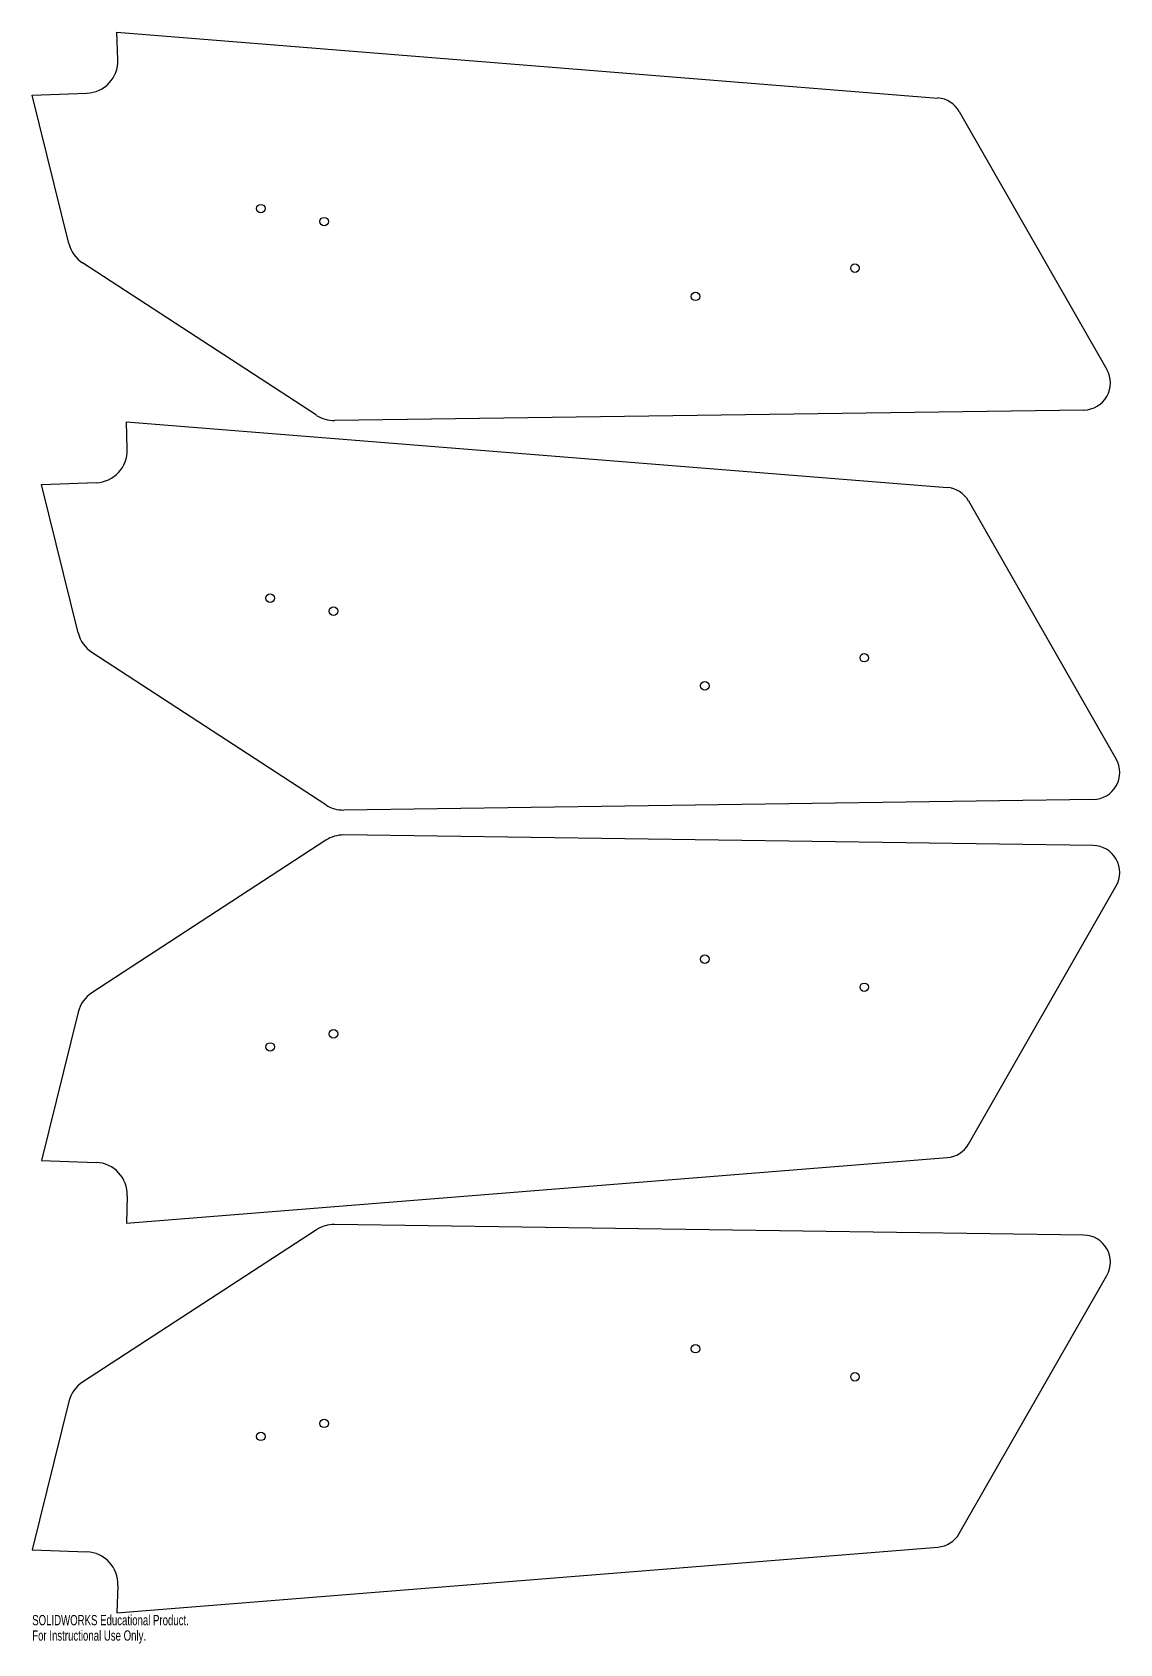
# Model space of a CAD drawing. Header units: inches. Extents: x 32.6 to 52.8, y 82.2 to 112.1.
import ezdxf

# ---------------------------------------------------------------- set-up
doc = ezdxf.new("R2010")
doc.units = ezdxf.units.IN
doc.header["$MEASUREMENT"] = 0
doc.styles.add('SLDTEXTSTYLE0', font='TXT', dxfattribs={"width": 0.7})

msp = doc.modelspace()

# ---------------------------------------------------------------- linework, layer by layer
at = {"color": 7, "linetype": 'Continuous', "lineweight": 25}
for p, q in [((34.23, 111.563), (34.212, 112.072)), ((34.212, 112.072), (49.416, 110.853)), ((32.642, 110.907), (33.651, 110.942)), ((33.32, 108.158), (32.642, 110.907)), ((49.81, 110.603), (52.545, 105.821)), ((37.906, 104.974), (33.575, 107.799)), ((34.402, 104.346), (34.385, 104.855)), ((34.385, 104.855), (49.589, 103.637)), ((52.118, 105.072), (38.242, 104.876)), ((32.815, 103.691), (33.824, 103.726)), ((33.493, 100.941), (32.815, 103.691)), ((49.983, 103.387), (52.718, 98.604)), ((38.078, 97.757), (33.748, 100.582)), ((52.291, 97.856), (38.415, 97.66)), ((38.078, 97.1), (33.748, 94.276)), ((52.291, 97.002), (38.415, 97.198)), ((49.983, 91.471), (52.718, 96.254)), ((33.493, 93.917), (32.815, 91.167)), ((32.815, 91.167), (33.824, 91.132)), ((34.385, 90.003), (49.589, 91.221)), ((34.402, 90.511), (34.385, 90.003)), ((37.906, 89.884), (33.575, 87.059)), ((52.118, 89.785), (38.242, 89.981)), ((49.81, 84.255), (52.545, 89.037)), ((33.32, 86.7), (32.642, 83.951)), ((32.642, 83.951), (33.651, 83.916)), ((34.212, 82.786), (49.416, 84.005)), ((34.23, 83.295), (34.212, 82.786))]:
    msp.add_line(p, q, dxfattribs=at)
for centre in [(36.875, 108.803), (38.05, 108.562), (47.879, 107.699), (44.925, 107.178), (37.048, 101.586), (38.223, 101.345), (48.052, 100.482), (45.098, 99.961), (45.098, 94.896), (48.052, 94.376), (38.223, 93.513), (37.048, 93.271), (44.925, 87.68), (47.879, 87.159), (38.05, 86.296), (36.875, 86.055)]:
    msp.add_circle(centre, 0.0787, dxfattribs=at)
for centre, radius, start, end in [((33.63, 111.542), 0.6, 272, 2), ((49.376, 110.355), 0.5, 29.7646, 85.4185), ((33.903, 108.301), 0.6, 193.849, 236.8838), ((52.111, 105.572), 0.5, 270.8093, 29.7646), ((38.233, 105.476), 0.6, 236.8838, 270.8093), ((33.803, 104.325), 0.6, 272, 2), ((49.549, 103.138), 0.5, 29.7646, 85.4185), ((34.075, 101.085), 0.6, 193.849, 236.8838), ((52.284, 98.356), 0.5, 270.8093, 29.7646), ((38.406, 98.26), 0.6, 236.8838, 270.8093), ((38.406, 96.598), 0.6, 89.1907, 123.1162), ((52.284, 96.502), 0.5, 330.2354, 89.1907), ((34.075, 93.773), 0.6, 123.1162, 166.151), ((49.549, 91.719), 0.5, 274.5815, 330.2354), ((33.803, 90.532), 0.6, 358, 88), ((38.233, 89.381), 0.6, 89.1907, 123.1162), ((52.111, 89.285), 0.5, 330.2354, 89.1907), ((33.903, 86.557), 0.6, 123.1162, 166.151), ((49.376, 84.503), 0.5, 274.5815, 330.2354), ((33.63, 83.316), 0.6, 358, 88)]:
    msp.add_arc(centre, radius, start, end, dxfattribs=at)

# ---------------------------------------------------------------- texts
at = {"color": 7, "linetype": 'Continuous', "char_height": 0.1903, "attachment_point": 1, "style": 'SLDTEXTSTYLE0'}
for s, insert in [('SOLIDWORKS Educational Product.', (32.642, 82.746)), ('For Instructional Use Only.', (32.642, 82.461))]:
    msp.add_mtext(s, dxfattribs=dict(at, insert=insert))

doc.saveas('drawing.dxf')
